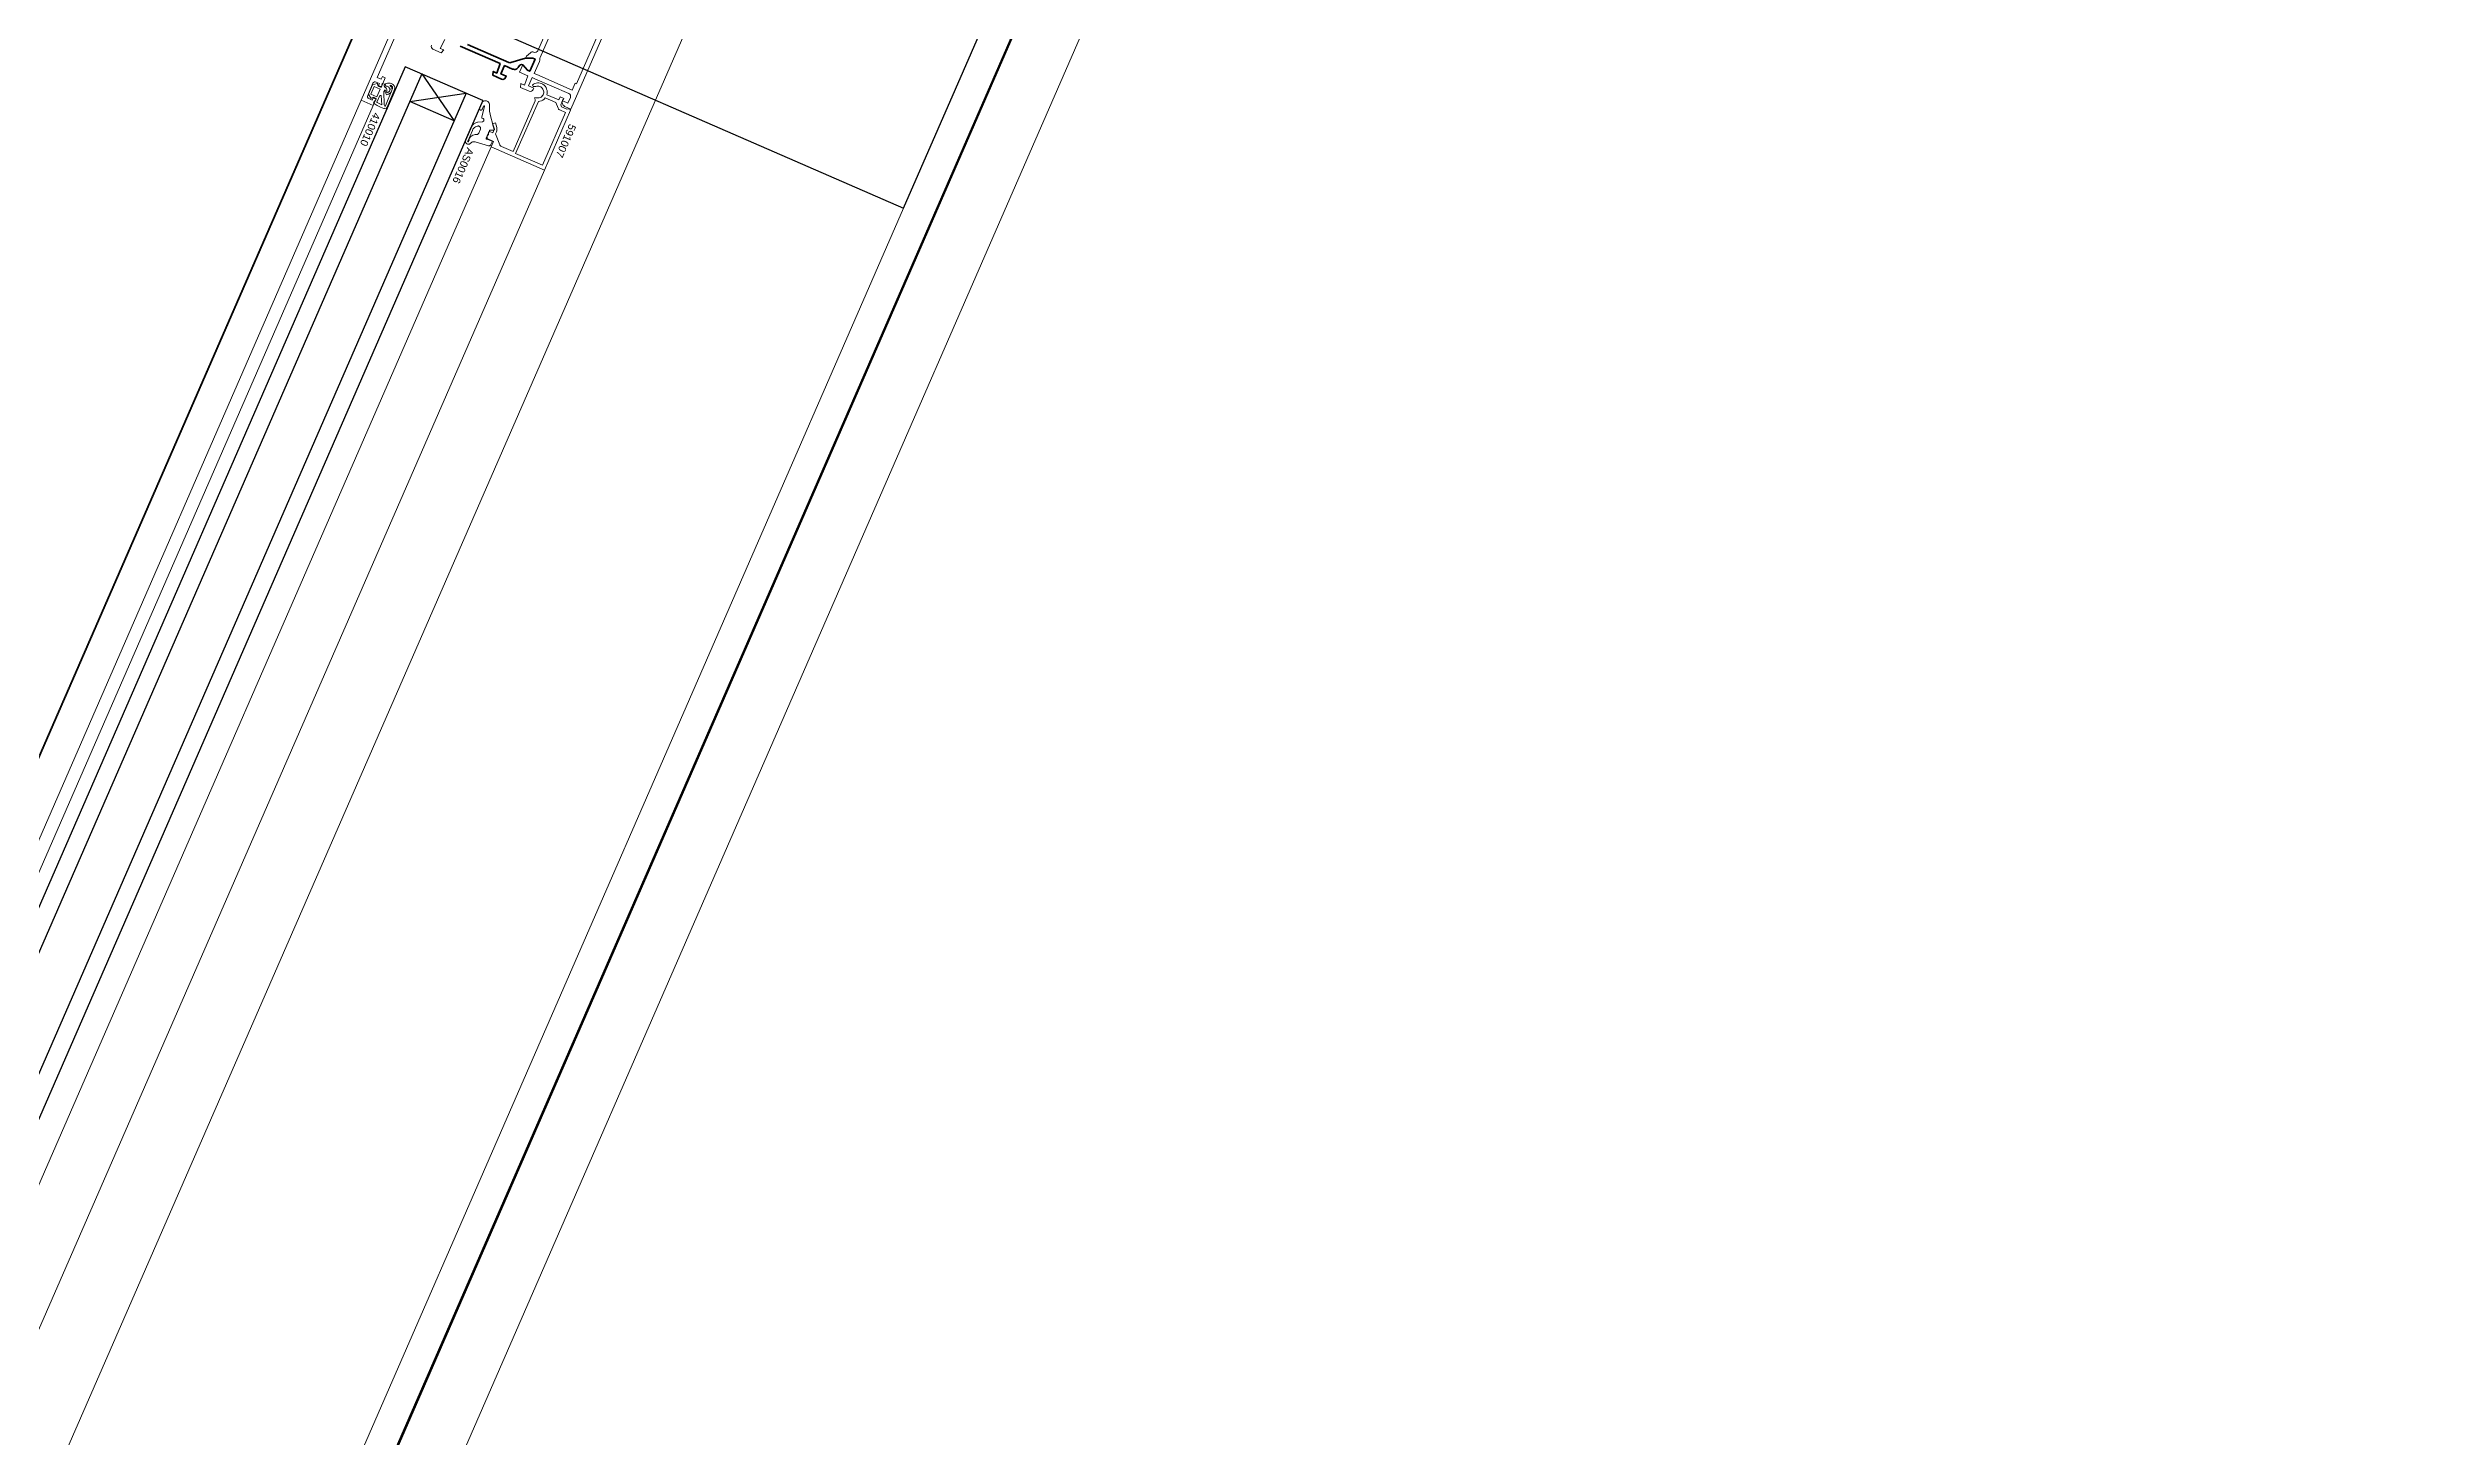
# Model space of a CAD drawing. Header units: millimetres. Extents: x -37281 to 954596, y -59787 to 956680.
# Drawn here: x 869028 to 869816, y -16921 to -16462 of the extents above; entities that cross this region are included whole.
import ezdxf

# ---------------------------------------------------------------- set-up
doc = ezdxf.new("R2010")
doc.units = ezdxf.units.MM
doc.header["$MEASUREMENT"] = 0
doc.linetypes.add('Dot & Dashed', pattern=[670.277762, 352.777767, -176.388884, 0, -141.111112])
for name, color, linetype, lineweight in [('0_Pen_No__2', 8, 'Continuous', 15), ('0_Pen_No__5', 7, 'Continuous', 25), ('0_Pen_No__6', 7, 'Continuous', 35), ('0_Pen_No__7', 7, 'Continuous', 35), ('0_Pen_No__9', 7, 'Continuous', 13), ('New_A-20-M_Roof_Pen_No__93', 8, 'Continuous', 13), ('New_A-25-M_Curtain_Wall_Pen_No__90', 8, 'Continuous', 20), ('New_A-25-M_Wall_Ext_Pen_No__87', 8, 'Continuous', 20), ('New_ArchiCAD Windows_Pen_No__3', 7, 'Continuous', 18)]:
    doc.layers.add(name, color=color, linetype=linetype, lineweight=lineweight)
for name, color, linetype, lineweight, true_color in [('0_Pen_No__40', 7, 'Continuous', 35, 0x2a2a2a), ('New_A-25-M_Curtain_Wall_Pen_No__69', 7, 'Continuous', 20, 0x606060), ('New_ArchiCAD Windows_Pen_No__23', 7, 'Continuous', 30, 0x2a2a2a)]:
    doc.layers.add(name, color=color, linetype=linetype, lineweight=lineweight, true_color=true_color)
for name, color, linetype in [('New_A-20-M_Roof', 7, 'Continuous'), ('New_A-25-M_Curtain_Wall', 7, 'Continuous'), ('New_A-25-M_Wall_Ext', 7, 'Continuous'), ('New_ArchiCAD Windows', 7, 'Continuous')]:
    doc.layers.add(name, color=color, linetype=linetype)
doc.styles.add('GENERATED_STYLE_3', font='')
doc.styles.get('GENERATED_STYLE_3').set_extended_font_data('Arial')

# ---------------------------------------------------------------- blocks, each defined once
blk = doc.blocks.new('Wall_243_2', base_point=(874395.1, -4631.3))
at = {"layer": 'New_A-25-M_Wall_Ext_Pen_No__87', "linetype": 'Continuous', "flags": 128}
for points in [[(874303.43, -4591.33), (866444.97, -22613.27)], [(866536.64, -22653.24), (874395.1, -4631.3)]]:
    blk.add_lwpolyline(points, dxfattribs=at)
blk = doc.blocks.new('Wall_245_2', base_point=(874285.09, -4632.6))
at = {"layer": 'New_A-25-M_Wall_Ext_Pen_No__87', "linetype": 'Continuous', "flags": 128}
blk.add_lwpolyline([(866444.68, -22613.14), (869168.27, -16367.08)], dxfattribs=at)
blk = doc.blocks.new('Triple Window 19_2')
at = {"layer": 'New_ArchiCAD Windows_Pen_No__23', "linetype": 'Continuous'}
for p, q in [((-182, 0), (-182, -190)), ((-225, -190), (-268, -190)), ((-182, -190), (-225, -190))]:
    blk.add_line(p, q, dxfattribs=at)
at = {"layer": 'New_ArchiCAD Windows_Pen_No__3', "linetype": 'Continuous'}
for p, q in [((-182, 0), (662.5, 0)), ((662.5, -190), (-182, -190)), ((-1175, -200), (1175, -200))]:
    blk.add_line(p, q, dxfattribs=at)
blk = doc.blocks.new('Wall_353_2', base_point=(874468.42, -4712.54))
at = {"layer": 'New_ArchiCAD Windows', "color": 251, "linetype": 'Continuous', "lineweight": 20, "true_color": 0x606060, "xscale": -1, "zscale": 1000, "rotation": 66.44041158399281}
blk.add_blockref('Triple Window 19_2', (869064.25, -16605.64), dxfattribs=at)
blk = doc.blocks.new('Morph_2_2', base_point=(864302.5, 0))
at = {"layer": 'New_A-20-M_Roof_Pen_No__93', "linetype": 'Continuous', "flags": 128}
blk.add_lwpolyline([(866367.03, -22792.01), (874315.32, -4564.06)], dxfattribs=at)
blk = doc.blocks.new('Beam_8_2', base_point=(874303.43, -4591.33))
at = {"layer": 'New_A-25-M_Curtain_Wall_Pen_No__69', "linetype": 'Dot & Dashed'}
blk.add_line((874303.43, -4591.33), (866444.97, -22613.27), dxfattribs=at)
at = {"layer": 'New_A-25-M_Curtain_Wall_Pen_No__90', "linetype": 'Continuous'}
for p, q in [((874303.43, -4591.33), (866444.97, -22613.27)), ((874505.7, -4679.52), (866647.24, -22701.46))]:
    blk.add_line(p, q, dxfattribs=at)

msp = doc.modelspace()

# ---------------------------------------------------------------- linework, layer by layer
at = {"layer": '0_Pen_No__2', "linetype": 'Continuous', "flags": 128}
for points in [[(869144.65, -16453.6), (869136.86, -16471.47), (869138.23, -16472.07), (869138.63, -16471.16), (869139.55, -16471.56), (869138.15, -16474.76), (869137.24, -16474.37), (869137.64, -16473.45), (869136.54, -16472.97, 0.414214), (869135.48, -16473.38), (869133.72, -16477.42, 0.414214), (869134.14, -16478.47), (869135.24, -16478.95), (869135.64, -16478.03), (869136.55, -16478.43), (869135.55, -16480.72), (869131.61, -16479), (869195.56, -16332.34)], [(869223.3, -16386.33), (869190.04, -16462.59, -0.414214), (869188.73, -16463.11), (869188.68, -16463.09, 0.294108), (869187.61, -16463.26), (869186.29, -16464.45), (869186.01, -16465.09), (869188.43, -16465.05), (869189.16, -16465.37), (869187.4, -16469.4), (869186.67, -16469.08), (869185.05, -16467.29), (869184.01, -16469.67), (869186.76, -16470.87), (869185.64, -16473.98), (869184.45, -16473.46), (869184.37, -16474.73), (869187.25, -16475.99, 0.414214), (869188.57, -16475.48), (869188.77, -16475.02), (869187.03, -16474.26), (869188.23, -16471.51), (869189.12, -16471.9), (869200.33, -16476.78, -0.414214), (869200.84, -16478.1), (869200.04, -16479.93), (869198.39, -16479.22), (869198, -16479.6), (869198.2, -16480.13, 0.198912), (869199.27, -16481.23), (869201, -16481.99), (869244.97, -16381.16)], [(869190.74, -16465.25, -0.112281), (869190.82, -16464.82), (869225.46, -16385.38, -0.112281), (869225.72, -16385.02, 0.112281), (869226.26, -16384.29), (869228, -16380.3), (869240.56, -16385.78), (869239.56, -16388.07), (869240.02, -16388.27), (869202.84, -16473.52), (869202.38, -16473.32), (869201.39, -16475.61), (869189.7, -16470.52)], [(869159.26, -16458.88), (869157.74, -16461.81), (869158.94, -16462.34), (869158.06, -16463.26), (869155.35, -16462.08, -0.414214), (869154.84, -16460.77)], [(869189.7, -16470.52), (869188.83, -16470.13), (869190.57, -16466.15, 0.112281), (869190.74, -16465.25)]]:
    msp.add_lwpolyline(points, format="xyb", dxfattribs=at)
for points in [[(869188.48, -16474.49), (869188.28, -16473.96), (869188.66, -16473.69), (869189.06, -16473.49), (869189.5, -16473.34), (869189.95, -16473.27), (869190.41, -16473.26), (869190.86, -16473.33), (869191.3, -16473.46), (869191.75, -16473.7), (869192.16, -16474.01), (869192.5, -16474.39), (869192.78, -16474.81), (869192.99, -16475.28), (869193.12, -16475.77), (869193.16, -16476.28), (869193.13, -16476.79), (869193.06, -16477.17), (869197.01, -16478.89), (869197.45, -16477.89), (869198.73, -16478.44), (869198.57, -16478.81), (869198.39, -16478.73), (869197.63, -16480.47), (869197.89, -16481.13), (869199.68, -16481.91), (869200.59, -16481.81), (869200.9, -16482.23), (869192.23, -16502.12), (869174.63, -16494.44), (869175.43, -16492.61), (869173.32, -16491.69), (869173.27, -16490.8), (869173.4, -16490.71), (869173.52, -16490.59), (869173.61, -16490.46), (869173.69, -16490.32), (869173.74, -16490.16), (869173.76, -16490), (869173.75, -16489.83), (869173.72, -16489.67), (869174.13, -16489.32), (869175.14, -16489.76), (869175.6, -16488.71), (869175.04, -16486.79), (869176, -16486.51), (869176.46, -16488.07), (869176.52, -16488.35), (869176.54, -16488.62), (869176.52, -16488.9), (869176.47, -16489.18), (869176.37, -16489.44), (869176.06, -16490.16), (869177.46, -16493.72), (869177.53, -16493.87), (869177.62, -16494), (869177.73, -16494.11), (869177.86, -16494.2), (869178, -16494.28), (869181.92, -16495.99)], [(869181.92, -16495.99), (869189.23, -16479.22), (869189.1, -16478.06), (869189.53, -16478.18), (869189.86, -16478.24), (869190.19, -16478.25), (869190.52, -16478.2), (869190.84, -16478.09), (869191.13, -16477.94), (869191.39, -16477.73), (869191.62, -16477.48), (869191.8, -16477.2), (869191.92, -16476.89), (869192, -16476.57), (869192.01, -16476.24), (869191.97, -16475.9), (869191.88, -16475.59), (869191.73, -16475.29), (869191.53, -16475.02), (869191.29, -16474.79), (869191.02, -16474.6), (869190.71, -16474.46), (869190.39, -16474.38), (869190.06, -16474.35), (869189.72, -16474.38), (869189.4, -16474.47), (869188.48, -16474.49)]]:
    msp.add_lwpolyline(points, dxfattribs=at)
msp.add_lwpolyline([(869182.71, -16496.66), (869191.61, -16500.54), (869199.24, -16483.03), (869197.33, -16482.2), (869197.19, -16482.12), (869197.07, -16482.03), (869196.96, -16481.92), (869196.87, -16481.79), (869196.8, -16481.65), (869196.07, -16479.79), (869192.49, -16478.23), (869192.13, -16478.61), (869191.72, -16478.93), (869191.25, -16479.17), (869190.76, -16479.32), (869190.24, -16479.4)], close=True, dxfattribs=at)
at = {"layer": '0_Pen_No__40', "linetype": 'Continuous'}
msp.add_line((874037.86, -5700.74), (866899.19, -22071.98), dxfattribs=at)
at = {"layer": '0_Pen_No__5', "linetype": 'Continuous'}
for p, q in [((869146.17, -16467.9), (868961.8, -16890.7)), ((869171.83, -16479.09), (869146.17, -16467.9)), ((869151.67, -16470.29), (868967.3, -16893.09)), ((869166.33, -16476.69), (868981.97, -16899.49)), ((869147.67, -16479.46), (869166.33, -16476.69)), ((869151.67, -16470.29), (869162.34, -16485.86)), ((869171.83, -16479.09), (868987.47, -16901.89)), ((869162.34, -16485.86), (869147.67, -16479.46))]:
    msp.add_line(p, q, dxfattribs=at)
at = {"layer": '0_Pen_No__6', "linetype": 'Continuous', "flags": 128}
msp.add_lwpolyline([(869166.77, -16460.52), (869180.45, -16466.48, 0.176327), (869181.14, -16466.53), (869186.02, -16465.07), (869188.43, -16465.05), (869189.16, -16465.37), (869187.4, -16469.4), (869186.67, -16469.08), (869185.05, -16467.29, 0.414214), (869183.73, -16467.8), (869183.69, -16467.9, -0.414214), (869181.72, -16468.67), (869179.06, -16467.51), (869177.86, -16470.26), (869179.6, -16471.02), (869179.4, -16471.48, -0.414214), (869178.09, -16472), (869175.2, -16470.74), (869175.28, -16469.46), (869176.48, -16469.99), (869177.59, -16466.87), (869164.3, -16461.08, -0.414214)], format="xyb", dxfattribs=at)
at = {"layer": '0_Pen_No__9', "linetype": 'Continuous'}
for p, q in [((869131.61, -16479), (868953.65, -16887.14)), ((869135.55, -16480.72), (868957.59, -16888.86)), ((869174.63, -16494.44), (868995.44, -16905.37)), ((869192.23, -16502.12), (869013.04, -16913.04))]:
    msp.add_line(p, q, dxfattribs=at)
at = {"layer": '0_Pen_No__9', "linetype": 'Continuous', "flags": 128}
for points in [[(869142.57, -16475.45), (869140.15, -16481.33), (869139.87, -16481.89), (869139.31, -16481.62), (869139.24, -16481.78), (869139.07, -16481.73), (869137.92, -16481.33), (869136.84, -16480.78), (869135.83, -16480.09), (869135.61, -16479.91), (869136.5, -16478.63), (869135.19, -16478.06), (869135.07, -16478.33), (869134.71, -16478.34), (869134.03, -16476.97), (869135.36, -16473.91), (869136.83, -16473.48), (869137.07, -16473.75), (869136.95, -16474.02), (869138.26, -16474.59), (869138.5, -16473.48), (869139.29, -16473.65), (869139.15, -16474.27), (869139.5, -16474.79), (869139.62, -16474.83), (869139.72, -16474.89), (869139.81, -16474.97), (869139.89, -16475.06), (869139.95, -16475.16), (869140, -16475.27), (869140.03, -16475.39), (869140.07, -16475.56), (869140.09, -16475.74), (869140.08, -16475.92), (869140.03, -16476.1), (869139.96, -16476.26), (869140.21, -16476.54), (869140.42, -16476.45), (869140.6, -16476.33), (869140.77, -16476.18), (869140.91, -16476), (869141.03, -16475.8), (869141.11, -16475.59), (869141.12, -16475.46), (869141.12, -16475.32), (869141.09, -16475.19), (869141.04, -16475.07), (869140.97, -16474.95), (869140.88, -16474.85), (869140.77, -16474.77), (869140.59, -16474.61), (869140.39, -16474.48), (869140.17, -16474.39), (869139.94, -16474.32), (869139.7, -16474.3), (869139.51, -16473.59), (869139.9, -16473.42), (869140.31, -16473.32), (869140.73, -16473.3), (869141.14, -16473.34), (869141.55, -16473.46), (869141.92, -16473.64), (869142.26, -16473.89), (869142.42, -16474.07), (869142.53, -16474.28), (869142.62, -16474.51), (869142.66, -16474.75), (869142.67, -16474.99), (869142.64, -16475.22)], [(869136.79, -16477.88), (869134.78, -16477), (869135.9, -16474.44), (869137.91, -16475.31)], [(869136.88, -16479.74), (869136.78, -16479.67), (869137.76, -16477.41), (869138.14, -16477.48), (869138.38, -16480.55), (869138.15, -16480.45)], [(869139.66, -16480.81), (869141.97, -16475.1), (869141.99, -16474.95), (869141.98, -16474.81), (869141.94, -16474.67), (869141.89, -16474.53), (869141.81, -16474.41), (869141.71, -16474.3), (869141.6, -16474.21), (869141.48, -16474.13), (869141.34, -16474.08), (869141.2, -16474.05), (869141.14, -16474.21), (869141.32, -16474.36), (869141.48, -16474.53), (869141.61, -16474.73), (869141.71, -16474.95), (869141.77, -16475.18), (869141.79, -16475.41), (869141.77, -16475.65), (869141.64, -16475.98), (869141.46, -16476.29), (869141.24, -16476.57), (869140.97, -16476.81), (869140.66, -16477), (869140.33, -16477.14), (869139.98, -16477.22), (869139.36, -16476.11), (869139.58, -16475.88), (869139.48, -16475.58), (869139.12, -16476.07), (869139.18, -16480.52), (869139.41, -16480.99), (869139.59, -16480.99)], [(869173.68, -16494.09), (869173.81, -16494.1), (869173.94, -16494.09), (869174.07, -16494.06), (869174.19, -16494.01), (869174.31, -16493.93), (869174.4, -16493.84), (869174.49, -16493.74), (869174.55, -16493.62), (869174.9, -16492.82), (869174.92, -16492.77), (869174.92, -16492.72), (869174.92, -16492.67), (869174.91, -16492.62), (869174.9, -16492.57), (869174.87, -16492.53), (869174.84, -16492.49), (869174.8, -16492.46), (869174.76, -16492.43), (869174.71, -16492.41), (869173.14, -16491.94), (869173.09, -16491.92), (869173.05, -16491.89), (869173.01, -16491.86), (869172.98, -16491.82), (869172.95, -16491.78), (869172.94, -16491.73), (869172.93, -16491.68), (869172.93, -16491.63), (869172.93, -16491.58), (869172.95, -16491.53), (869174.03, -16489.07), (869174.05, -16489.03), (869174.08, -16488.99), (869174.11, -16488.96), (869174.14, -16488.93), (869174.19, -16488.91), (869174.23, -16488.89), (869174.27, -16488.89), (869174.32, -16488.89), (869175.39, -16488.95), (869175.44, -16488.95), (869175.49, -16488.94), (869175.53, -16488.92), (869175.58, -16488.9), (869175.62, -16488.87), (869175.65, -16488.83), (869175.67, -16488.79), (869175.69, -16488.74), (869175.7, -16488.69), (869175.71, -16488.64), (869175.7, -16488.59), (869175.69, -16488.54), (869175.09, -16486.62), (869174.46, -16484.63), (869174.11, -16482.57), (869174.05, -16480.49), (869174.02, -16480.25), (869173.94, -16480.02), (869173.83, -16479.81), (869173.69, -16479.62), (869173.51, -16479.46), (869173.31, -16479.33), (869173.09, -16479.24), (869172.86, -16479.18), (869172.62, -16479.17), (869172.38, -16479.19), (869172.15, -16479.26), (869171.94, -16479.36), (869171.74, -16479.5), (869171.58, -16479.68), (869170.75, -16481.57), (869170.72, -16481.64), (869170.71, -16481.73), (869170.71, -16481.81), (869170.72, -16481.89), (869170.75, -16481.97), (869170.79, -16482.04), (869170.84, -16482.1), (869170.9, -16482.16), (869170.97, -16482.21), (869171.05, -16482.24), (869171.13, -16482.26), (869171.21, -16482.27), (869171.29, -16482.26), (869171.37, -16482.24), (869171.45, -16482.2), (869171.52, -16482.16), (869171.58, -16482.1), (869171.63, -16482.04), (869171.67, -16481.97), (869172.09, -16480.99), (869172.11, -16480.95), (869172.14, -16480.91), (869172.17, -16480.88), (869172.21, -16480.85), (869172.26, -16480.83), (869172.3, -16480.81), (869172.35, -16480.8), (869172.36, -16480.85), (869172.37, -16480.89), (869172.37, -16480.94), (869172.36, -16480.99), (869171.49, -16484.65), (869171.47, -16484.73), (869171.5, -16484.8), (869171.52, -16484.84), (869171.55, -16484.88), (869171.58, -16484.92), (869171.62, -16484.95), (869171.66, -16484.97), (869171.94, -16485.09), (869172.02, -16485.13), (869172.09, -16485.19), (869172.14, -16485.25), (869172.19, -16485.33), (869172.22, -16485.41), (869172.24, -16485.49), (869172.24, -16485.58), (869172.23, -16485.67), (869172.2, -16485.75), (869172.16, -16485.83), (869172.1, -16485.89), (869172.04, -16485.95), (869171.79, -16486.14), (869171.75, -16486.16), (869171.71, -16486.18), (869171.67, -16486.19), (869171.62, -16486.2), (869170.19, -16486.26), (869170.12, -16486.26), (869170.06, -16486.28), (869169.73, -16486.39), (869169.27, -16486.59), (869168.85, -16486.86), (869168.48, -16487.2), (869168.17, -16487.6), (869167.93, -16488.04), (869166.13, -16492.16), (869166.08, -16492.32), (869166.05, -16492.48), (869166.05, -16492.64), (869166.08, -16492.81), (869166.14, -16492.97), (869166.22, -16493.11), (869166.32, -16493.24), (869166.44, -16493.35), (869166.58, -16493.44), (869166.73, -16493.51), (869166.89, -16493.55), (869167.06, -16493.56), (869167.23, -16493.54), (869167.39, -16493.5), (869167.54, -16493.43), (869167.67, -16493.34), (869167.79, -16493.22), (869167.97, -16493.06), (869168.17, -16492.92), (869168.39, -16492.82), (869168.62, -16492.75), (869168.87, -16492.72), (869169.11, -16492.74), (869169.35, -16492.79)], [(869171.05, -16488.63), (869171.1, -16488.5), (869171.12, -16488.37), (869171.12, -16488.23), (869171.09, -16488.1), (869171.04, -16487.97), (869170.98, -16487.86), (869170.89, -16487.75), (869170.79, -16487.66), (869170.67, -16487.59), (869170.55, -16487.54), (869170.42, -16487.52), (869170.28, -16487.51), (869170.15, -16487.53), (869169.77, -16487.64), (869169.42, -16487.82), (869169.1, -16488.04), (869168.81, -16488.31), (869168.58, -16488.63), (869168.39, -16488.97), (869166.85, -16492.52), (869166.84, -16492.55), (869166.83, -16492.57), (869166.83, -16492.6), (869166.84, -16492.62), (869166.85, -16492.64), (869166.86, -16492.67), (869166.87, -16492.69), (869166.89, -16492.7), (869166.91, -16492.72), (869166.93, -16492.73), (869166.96, -16492.73), (869166.98, -16492.73), (869167.01, -16492.73), (869167.03, -16492.73), (869167.05, -16492.72), (869167.08, -16492.7), (869167.09, -16492.69), (869167.11, -16492.67), (869167.12, -16492.64), (869167.27, -16492.31), (869167.28, -16492.26), (869167.29, -16492.22), (869167.29, -16492.17), (869167.29, -16492.13), (869167.27, -16492.08), (869167.25, -16492.04), (869167.23, -16492), (869167.2, -16491.97), (869167.23, -16491.89), (869167.41, -16491.55), (869167.64, -16491.24), (869167.92, -16490.97), (869168.23, -16490.75), (869168.57, -16490.57), (869168.94, -16490.45), (869169.32, -16490.39), (869169.7, -16490.39), (869169.82, -16490.39), (869169.95, -16490.37), (869170.06, -16490.33), (869170.17, -16490.28), (869170.27, -16490.21), (869170.36, -16490.12), (869170.43, -16490.02), (869170.49, -16489.91)]]:
    msp.add_lwpolyline(points, close=True, dxfattribs=at)

# ---------------------------------------------------------------- block references
at = {"layer": 'New_A-20-M_Roof', "linetype": 'Continuous', "lineweight": 0}
msp.add_blockref('Morph_2_2', (864302.5, 0), dxfattribs=at)
at = {"layer": 'New_A-25-M_Curtain_Wall', "color": 8, "lineweight": 20}
msp.add_blockref('Beam_8_2', (874303.43, -4591.33), dxfattribs=at)
at = {"layer": 'New_A-25-M_Wall_Ext', "color": 250, "lineweight": 50, "true_color": 0x2a2a2a}
for name, p in [('Wall_245_2', (874285.09, -4632.6)), ('Wall_353_2', (874468.42, -4712.54)), ('Wall_243_2', (874395.1, -4631.3))]:
    msp.add_blockref(name, p, dxfattribs=at)

# ---------------------------------------------------------------- texts
at = {"layer": '0_Pen_No__7', "linetype": 'Continuous', "char_height": 2.5, "attachment_point": 7, "rotation": 246.44041, "style": 'GENERATED_STYLE_3'}
for s, insert in [('\\A1;{\\fArial|b0|i0|c0|p34;410010}', (869135.72, -16482.82)), ('\\A1;{\\fArial|b0|i0|c0|p34;591007}', (869200.51, -16486.59)), ('\\A1;{\\fArial|b0|i0|c0|p34;AS0016}', (869166.64, -16494.47))]:
    msp.add_mtext(s, dxfattribs=dict(at, insert=insert))

doc.saveas('drawing.dxf')
